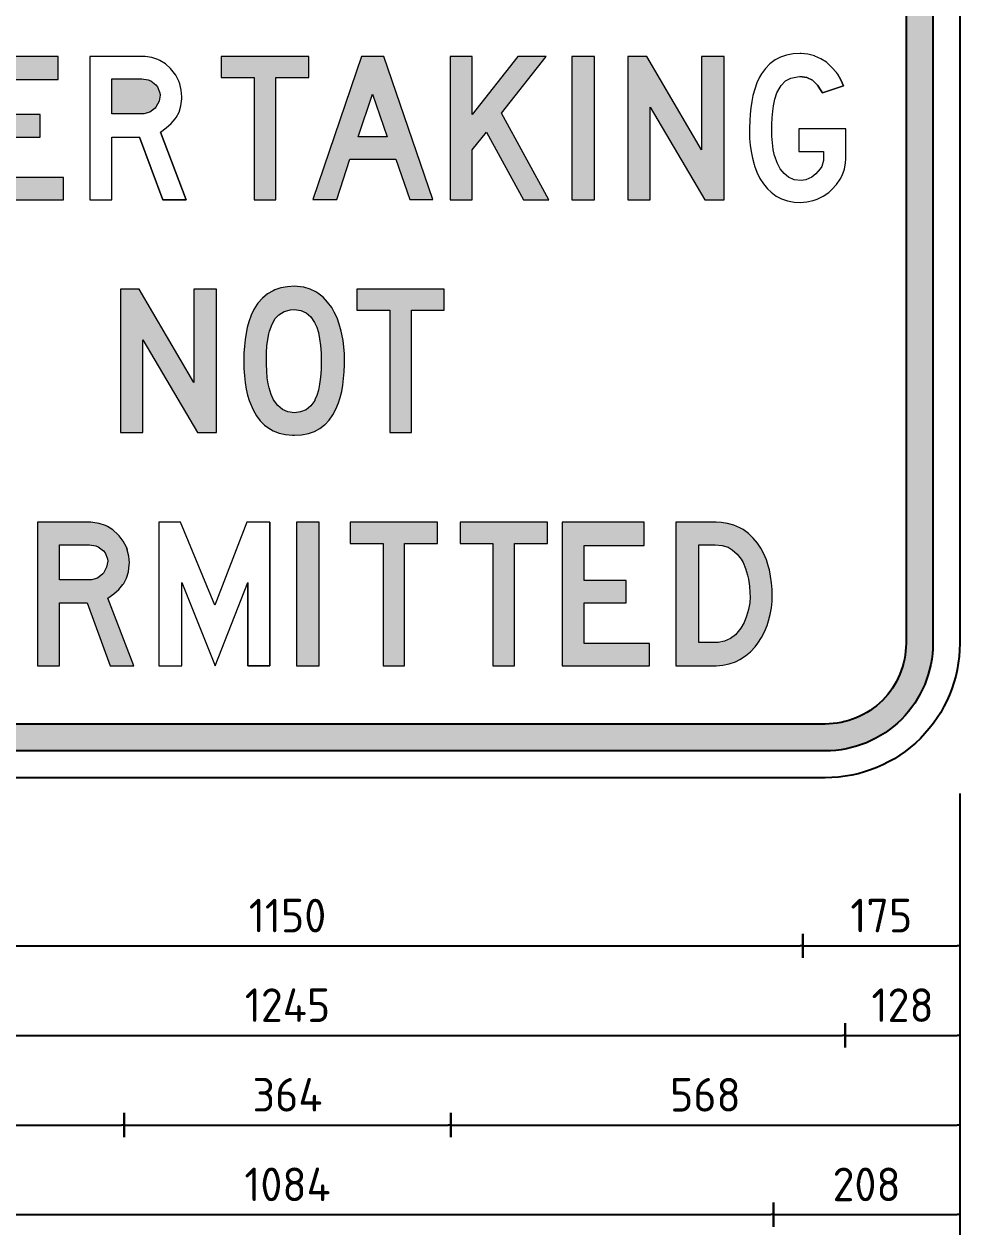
# Model space of a CAD drawing. Header units: millimetres. Extents: x 0 to 420, y 0 to 297.
# Drawn here: x 142.8 to 212.4, y 112.4 to 202.4 of the extents above; entities that cross this region are included whole.
import ezdxf

# ---------------------------------------------------------------- set-up
doc = ezdxf.new("R2010")
doc.units = ezdxf.units.MM
doc.header["$MEASUREMENT"] = 0
for name, color, linetype in [('L25', 1, 'Continuous'), ('L35', 3, 'Continuous'), ('T25', 1, 'Continuous')]:
    doc.layers.add(name, color=color, linetype=linetype)
doc.styles.add('ISO', font='iso3098b.shx')
doc.dimstyles.new('SIGNSDIM', dxfattribs={"dimtxt": 2.5, "dimasz": 0.2, "dimexe": 1.5, "dimexo": 2, "dimgap": 1, "dimtad": 1, "dimdec": 4, "dimlfac": 15, "dimrnd": 1, "dimdsep": 46, "dimtxsty": 'ISO', "dimblk": 'SGNDIM', "dimcen": 2.5, "dimse2": 1, "dimadec": 0, "dimazin": 0, "dimtfac": 1, "dimtdec": 4, "dimtix": 1, "dimtmove": 0, "dimatfit": 3, "dimldrblk": 'SGNDIM', "dimfxl": 1, "dimtolj": 1, "dimtzin": 0, "dimarcsym": 0})

# ---------------------------------------------------------------- blocks, each defined once
blk = doc.blocks.new('SGNDIM')
for p, q in [((0, 0), (-1, 0)), ((0, 4.5), (0, -4.5))]:
    blk.add_line(p, q)
blk = doc.blocks.new('*D10')
at = {"layer": 'DEFPOINTS', "color": 0, "transparency": 16777216}
for p in [(198.53, 136.014), (212.393, 136.014), (212.393, 113.876)]:
    blk.add_point(p, dxfattribs=at)
at = {"layer": 'T25', "color": 0, "lineweight": -2, "transparency": 16777216}
for p, q in [((212.393, 134.014), (212.393, 112.376)), ((198.73, 113.876), (212.193, 113.876))]:
    blk.add_line(p, q, dxfattribs=at)
at = {"layer": 'T25', "color": 0, "lineweight": -2, "transparency": 16777216, "xscale": 0.2, "yscale": 0.2, "zscale": 0.2, "rotation": 180}
blk.add_blockref('SGNDIM', (198.53, 113.876), dxfattribs=at)
at = {"layer": 'T25', "color": 0, "lineweight": -2, "transparency": 16777216, "xscale": 0.2, "yscale": 0.2, "zscale": 0.2}
blk.add_blockref('SGNDIM', (212.393, 113.876), dxfattribs=at)
at = {"layer": 'T25', "color": 0, "transparency": 16777216, "insert": (205.461, 116.126), "char_height": 2.5, "attachment_point": 5, "style": 'ISO'}
blk.add_mtext('\\A1;208', dxfattribs=at)
blk = doc.blocks.new('*D11')
at = {"layer": 'DEFPOINTS', "color": 0, "transparency": 16777216}
for p in [(126.257, 141.477), (198.53, 141.477), (198.53, 113.876)]:
    blk.add_point(p, dxfattribs=at)
at = {"layer": 'T25', "color": 0, "lineweight": -2, "transparency": 16777216}
blk.add_line((126.457, 113.876), (198.33, 113.876), dxfattribs=at)
at = {"layer": 'T25', "color": 0, "lineweight": -2, "transparency": 16777216, "xscale": 0.2, "yscale": 0.2, "zscale": 0.2, "rotation": 180}
blk.add_blockref('SGNDIM', (126.257, 113.876), dxfattribs=at)
at = {"layer": 'T25', "color": 0, "lineweight": -2, "transparency": 16777216, "xscale": 0.2, "yscale": 0.2, "zscale": 0.2}
blk.add_blockref('SGNDIM', (198.53, 113.876), dxfattribs=at)
at = {"layer": 'T25', "color": 0, "transparency": 16777216, "insert": (162.393, 116.126), "char_height": 2.5, "attachment_point": 5, "style": 'ISO'}
blk.add_mtext('\\A1;1084', dxfattribs=at)
blk = doc.blocks.new('*D13')
at = {"layer": 'DEFPOINTS', "color": 0, "transparency": 16777216}
for p in [(174.542, 139.306), (212.393, 139.306), (212.393, 120.543)]:
    blk.add_point(p, dxfattribs=at)
at = {"layer": 'T25', "color": 0, "lineweight": -2, "transparency": 16777216}
for p, q in [((212.393, 137.306), (212.393, 119.043)), ((174.742, 120.543), (212.193, 120.543))]:
    blk.add_line(p, q, dxfattribs=at)
at = {"layer": 'T25', "color": 0, "lineweight": -2, "transparency": 16777216, "xscale": 0.2, "yscale": 0.2, "zscale": 0.2, "rotation": 180}
blk.add_blockref('SGNDIM', (174.542, 120.543), dxfattribs=at)
at = {"layer": 'T25', "color": 0, "lineweight": -2, "transparency": 16777216, "xscale": 0.2, "yscale": 0.2, "zscale": 0.2}
blk.add_blockref('SGNDIM', (212.393, 120.543), dxfattribs=at)
at = {"layer": 'T25', "color": 0, "transparency": 16777216, "insert": (193.467, 122.793), "char_height": 2.5, "attachment_point": 5, "style": 'ISO'}
blk.add_mtext('\\A1;568', dxfattribs=at)
blk = doc.blocks.new('*D14')
at = {"layer": 'DEFPOINTS', "color": 0, "transparency": 16777216}
for p in [(150.245, 141.088), (174.542, 141.088), (174.542, 120.543)]:
    blk.add_point(p, dxfattribs=at)
at = {"layer": 'T25', "color": 0, "lineweight": -2, "transparency": 16777216}
blk.add_line((150.445, 120.543), (174.342, 120.543), dxfattribs=at)
at = {"layer": 'T25', "color": 0, "lineweight": -2, "transparency": 16777216, "xscale": 0.2, "yscale": 0.2, "zscale": 0.2, "rotation": 180}
blk.add_blockref('SGNDIM', (150.245, 120.543), dxfattribs=at)
at = {"layer": 'T25', "color": 0, "lineweight": -2, "transparency": 16777216, "xscale": 0.2, "yscale": 0.2, "zscale": 0.2}
blk.add_blockref('SGNDIM', (174.542, 120.543), dxfattribs=at)
at = {"layer": 'T25', "color": 0, "transparency": 16777216, "insert": (162.393, 122.793), "char_height": 2.5, "attachment_point": 5, "style": 'ISO'}
blk.add_mtext('\\A1;364', dxfattribs=at)
blk = doc.blocks.new('*D15')
at = {"layer": 'DEFPOINTS', "color": 0, "transparency": 16777216}
for p in [(112.393, 139.306), (150.245, 139.306), (150.245, 120.543)]:
    blk.add_point(p, dxfattribs=at)
at = {"layer": 'T25', "color": 0, "lineweight": -2, "transparency": 16777216}
for p, q in [((112.393, 137.306), (112.393, 119.043)), ((112.593, 120.543), (150.045, 120.543))]:
    blk.add_line(p, q, dxfattribs=at)
at = {"layer": 'T25', "color": 0, "lineweight": -2, "transparency": 16777216, "xscale": 0.2, "yscale": 0.2, "zscale": 0.2, "rotation": 180}
blk.add_blockref('SGNDIM', (112.393, 120.543), dxfattribs=at)
at = {"layer": 'T25', "color": 0, "lineweight": -2, "transparency": 16777216, "xscale": 0.2, "yscale": 0.2, "zscale": 0.2}
blk.add_blockref('SGNDIM', (150.245, 120.543), dxfattribs=at)
at = {"layer": 'T25', "color": 0, "transparency": 16777216, "insert": (131.319, 122.793), "char_height": 2.5, "attachment_point": 5, "style": 'ISO'}
blk.add_mtext('\\A1;568', dxfattribs=at)
blk = doc.blocks.new('*D16')
at = {"layer": 'DEFPOINTS', "color": 0, "transparency": 16777216}
for p in [(203.879, 136.938), (212.393, 136.938), (212.393, 127.21)]:
    blk.add_point(p, dxfattribs=at)
at = {"layer": 'T25', "color": 0, "lineweight": -2, "transparency": 16777216}
for p, q in [((212.393, 134.938), (212.393, 125.71)), ((204.079, 127.21), (212.193, 127.21))]:
    blk.add_line(p, q, dxfattribs=at)
at = {"layer": 'T25', "color": 0, "lineweight": -2, "transparency": 16777216, "xscale": 0.2, "yscale": 0.2, "zscale": 0.2, "rotation": 180}
blk.add_blockref('SGNDIM', (203.879, 127.21), dxfattribs=at)
at = {"layer": 'T25', "color": 0, "lineweight": -2, "transparency": 16777216, "xscale": 0.2, "yscale": 0.2, "zscale": 0.2}
blk.add_blockref('SGNDIM', (212.393, 127.21), dxfattribs=at)
at = {"layer": 'T25', "color": 0, "transparency": 16777216, "insert": (208.136, 129.46), "char_height": 2.5, "attachment_point": 5, "style": 'ISO'}
blk.add_mtext('\\A1;128', dxfattribs=at)
blk = doc.blocks.new('*D17')
at = {"layer": 'DEFPOINTS', "color": 0, "transparency": 16777216}
for p in [(120.907, 140.486), (203.879, 140.486), (203.879, 127.21)]:
    blk.add_point(p, dxfattribs=at)
at = {"layer": 'T25', "color": 0, "lineweight": -2, "transparency": 16777216}
blk.add_line((121.107, 127.21), (203.679, 127.21), dxfattribs=at)
at = {"layer": 'T25', "color": 0, "lineweight": -2, "transparency": 16777216, "xscale": 0.2, "yscale": 0.2, "zscale": 0.2, "rotation": 180}
blk.add_blockref('SGNDIM', (120.907, 127.21), dxfattribs=at)
at = {"layer": 'T25', "color": 0, "lineweight": -2, "transparency": 16777216, "xscale": 0.2, "yscale": 0.2, "zscale": 0.2}
blk.add_blockref('SGNDIM', (203.879, 127.21), dxfattribs=at)
at = {"layer": 'T25', "color": 0, "transparency": 16777216, "insert": (162.393, 129.46), "char_height": 2.5, "attachment_point": 5, "style": 'ISO'}
blk.add_mtext('\\A1;1245', dxfattribs=at)
blk = doc.blocks.new('*D23')
at = {"layer": 'DEFPOINTS', "color": 0, "transparency": 16777216}
for p in [(200.72, 147.214), (212.393, 147.214), (212.393, 133.876)]:
    blk.add_point(p, dxfattribs=at)
at = {"layer": 'T25', "color": 0, "lineweight": -2, "transparency": 16777216}
for p, q in [((212.393, 145.214), (212.393, 132.376)), ((200.92, 133.876), (212.193, 133.876))]:
    blk.add_line(p, q, dxfattribs=at)
at = {"layer": 'T25', "color": 0, "lineweight": -2, "transparency": 16777216, "xscale": 0.2, "yscale": 0.2, "zscale": 0.2, "rotation": 180}
blk.add_blockref('SGNDIM', (200.72, 133.876), dxfattribs=at)
at = {"layer": 'T25', "color": 0, "lineweight": -2, "transparency": 16777216, "xscale": 0.2, "yscale": 0.2, "zscale": 0.2}
blk.add_blockref('SGNDIM', (212.393, 133.876), dxfattribs=at)
at = {"layer": 'T25', "color": 0, "transparency": 16777216, "insert": (206.556, 136.126), "char_height": 2.5, "attachment_point": 5, "style": 'ISO'}
blk.add_mtext('\\A1;175', dxfattribs=at)
blk = doc.blocks.new('*D24')
at = {"layer": 'DEFPOINTS', "color": 0, "transparency": 16777216}
for p in [(124.066, 146.142), (200.72, 146.142), (200.72, 133.876)]:
    blk.add_point(p, dxfattribs=at)
at = {"layer": 'T25', "color": 0, "lineweight": -2, "transparency": 16777216}
blk.add_line((124.266, 133.876), (200.52, 133.876), dxfattribs=at)
at = {"layer": 'T25', "color": 0, "lineweight": -2, "transparency": 16777216, "xscale": 0.2, "yscale": 0.2, "zscale": 0.2, "rotation": 180}
blk.add_blockref('SGNDIM', (124.066, 133.876), dxfattribs=at)
at = {"layer": 'T25', "color": 0, "lineweight": -2, "transparency": 16777216, "xscale": 0.2, "yscale": 0.2, "zscale": 0.2}
blk.add_blockref('SGNDIM', (200.72, 133.876), dxfattribs=at)
at = {"layer": 'T25', "color": 0, "transparency": 16777216, "insert": (162.393, 136.126), "char_height": 2.5, "attachment_point": 5, "style": 'ISO'}
blk.add_mtext('\\A1;1150', dxfattribs=at)

msp = doc.modelspace()

# ---------------------------------------------------------------- hatches: boundary and pattern name
at = {"layer": 'L25'}
h = msp.add_hatch(color=256, dxfattribs=at)
edge = h.paths.add_edge_path()
edge.add_line((114.3931293, 156.3763522), (114.3931293, 255.2652411))
edge.add_arc((123.5042404, 255.2652411), 9.1111111, 90, 180, ccw=False)
edge.add_line((123.5042404, 264.3763522), (202.3931293, 264.3763522))
edge.add_arc((202.3931293, 256.3763522), 8, 0, 90, ccw=False)
edge.add_line((210.3931293, 256.3763522), (210.3931293, 156.3763522))
edge.add_arc((202.3931293, 156.3763522), 8, -90, 0, ccw=False)
edge.add_line((202.3931293, 148.3763522), (122.3931293, 148.3763522))
edge.add_arc((122.3931293, 156.3763522), 8, 180, 270, ccw=False)
edge = h.paths.add_edge_path(flags=16)
edge.add_line((116.3931293, 156.3763522), (116.3931293, 255.2652411))
edge.add_arc((123.5042404, 255.2652411), 7.1111111, 90, 180, ccw=False)
edge.add_line((123.5042404, 262.3763522), (202.3931293, 262.3763522))
edge.add_arc((202.3931293, 256.3763522), 6, 0, 90, ccw=False)
edge.add_line((208.3931293, 256.3763522), (208.3931293, 156.3763522))
edge.add_arc((202.3931293, 156.3763522), 6, -90, 0, ccw=False)
edge.add_line((202.3931293, 150.3763522), (122.3931293, 150.3763522))
edge.add_arc((122.3931293, 156.3763522), 6, 180, 270, ccw=False)
for points in [[(145.3364636, 200.0424511), (139.2237231, 200.0424511), (139.2237231, 189.3759241), (145.7232717, 189.3759241), (145.7232717, 191.0403712), (140.8764488, 191.0403712), (140.8764488, 194.0469252), (143.9884959, 194.0469252), (143.9884959, 195.7113723), (140.8764488, 195.7113723), (140.8764488, 198.3369789), (145.3364636, 198.3369789)], [(163.9677214, 200.0424511), (157.4681728, 200.0424511), (157.4681728, 198.4776364), (159.9179576, 198.4776364), (159.9179576, 189.3759241), (161.5296581, 189.3759241), (161.5296581, 198.4776364), (163.9677214, 198.4776364)], [(177.1953869, 194.4161511), (179.9499296, 189.3759241), (181.8253629, 189.3759241), (178.3147862, 195.8227261), (181.6319589, 200.0424511), (179.5220964, 200.0424511), (176.1228735, 195.717233), (176.1228735, 200.0424511), (174.4935908, 200.0424511), (174.4935908, 189.3759241), (176.1228735, 189.3759241), (176.1228735, 193.1033478)], [(183.5484173, 189.3759241), (185.2245858, 189.3759241), (185.2245858, 200.0424511), (183.5484173, 200.0424511)], [(189.373982, 196.2681415), (193.441328, 189.3759241), (194.8772066, 189.3759241), (194.8772066, 200.0424511), (193.1834559, 200.0424511), (193.1834559, 193.1033478), (189.1219706, 200.0424511), (187.7153957, 200.0424511), (187.7153957, 189.3759241), (189.373982, 189.3759241)], [(151.6263327, 178.9470083), (155.6878179, 172.0547909), (157.1236966, 172.0547909), (157.1236966, 182.7213178), (155.4358066, 182.7213178), (155.4358066, 175.7822146), (151.3684606, 182.7213178), (149.9618856, 182.7213178), (149.9618856, 172.0547909), (151.6263327, 172.0547909)], [(174.0475404, 182.7213178), (167.5479918, 182.7213178), (167.5479918, 181.1565032), (169.9977766, 181.1565032), (169.9977766, 172.0547909), (171.6036163, 172.0547909), (171.6036163, 181.1565032), (174.0475404, 181.1565032)], [(163.0710298, 154.7136303), (164.7471983, 154.7136303), (164.7471983, 165.3801573), (163.0710298, 165.3801573)], [(173.5500134, 165.3801573), (167.0504649, 165.3801573), (167.0504649, 163.8094819), (169.5002496, 163.8094819), (169.5002496, 154.7136303), (171.1060894, 154.7136303), (171.1060894, 163.8094819), (173.5500134, 163.8094819)], [(181.7257305, 165.3801573), (175.226182, 165.3801573), (175.226182, 163.8094819), (177.6759667, 163.8094819), (177.6759667, 154.7136303), (179.2818065, 154.7136303), (179.2818065, 163.8094819), (181.7257305, 163.8094819)], [(188.9227059, 165.3801573), (182.8158261, 165.3801573), (182.8158261, 154.7136303), (189.3153747, 154.7136303), (189.3153747, 156.3780774), (184.462691, 156.3780774), (184.462691, 159.3787707), (187.5747382, 159.3787707), (187.5747382, 161.0490785), (184.462691, 161.0490785), (184.462691, 163.6688244), (188.9227059, 163.6688244)]]:
    msp.add_hatch(color=256, dxfattribs=at).paths.add_polyline_path(points)
h = msp.add_hatch(color=256, dxfattribs=at)
h.paths.add_polyline_path([(149.3217594, 195.7699796), (149.3217594, 198.3838647), (151.5605579, 198.3838647), (152.0411377, 198.2959538), (152.2169595, 198.2197643), (152.6096284, 197.9208671), (152.726843, 197.7743489), (152.9085256, 197.3230728), (152.920247, 197.1648331), (152.8381968, 196.7018355), (152.5979069, 196.2681415), (152.5451604, 196.2036735), (152.164213, 195.8930549), (151.7129368, 195.7699796), (151.6308866, 195.7699796)], flags=0)
h.paths.add_polyline_path([(152.9378292, 194.4161511), (153.3715232, 194.7209091), (153.7407491, 195.0549706), (154.045507, 195.4066144), (154.109975, 195.500386), (154.326822, 195.9047763), (154.4616188, 196.3619132), (154.5260868, 196.8776574), (154.5260868, 197.0358971), (154.4909224, 197.534059), (154.3737079, 198.0087781), (154.3033791, 198.1904607), (154.0748107, 198.6358761), (153.7876349, 199.0285449), (153.6821418, 199.1457595), (153.3070552, 199.4798211), (152.8909434, 199.7376932), (152.7561466, 199.8021612), (152.293149, 199.9662616), (151.8067085, 200.0424511), (151.6601903, 200.0424511), (147.6924767, 200.0424511), (147.6924767, 189.3759241), (149.3217594, 189.3759241), (149.3217594, 194.0469252), (151.384736, 194.0469252), (153.1077904, 189.3759241), (154.8542876, 189.3759241)], flags=17)
edge = h.paths.add_edge_path(flags=17)
edge.add_line((152.9378292, 194.4161511), (153.3715232, 194.7209091))
edge.add_line((152.9378292, 194.4161511), (154.8542876, 189.3759241))
edge.add_line((154.8542876, 189.3759241), (153.1077904, 189.3759241))
edge.add_line((153.1077904, 189.3759241), (151.384736, 194.0469252))
edge.add_line((149.3217594, 194.0469252), (151.384736, 194.0469252))
edge.add_line((149.3217594, 189.3759241), (149.3217594, 194.0469252))
edge.add_line((147.6924767, 189.3759241), (149.3217594, 189.3759241))
edge.add_line((147.6924767, 200.0424511), (147.6924767, 189.3759241))
edge.add_line((151.6601903, 200.0424511), (147.6924767, 200.0424511))
edge.add_line((151.8067085, 200.0424511), (151.6601903, 200.0424511))
edge.add_line((152.293149, 199.9662616), (151.8067085, 200.0424511))
edge.add_line((152.7561466, 199.8021612), (152.293149, 199.9662616))
edge.add_line((152.8909434, 199.7376932), (152.7561466, 199.8021612))
edge.add_line((153.3070552, 199.4798211), (152.8909434, 199.7376932))
edge.add_line((153.6821418, 199.1457595), (153.3070552, 199.4798211))
edge.add_line((153.7876349, 199.0285449), (153.6821418, 199.1457595))
edge.add_line((154.0748107, 198.6358761), (153.7876349, 199.0285449))
edge.add_line((154.3033791, 198.1904607), (154.0748107, 198.6358761))
edge.add_line((154.3737079, 198.0087781), (154.3033791, 198.1904607))
edge.add_line((154.4909224, 197.534059), (154.3737079, 198.0087781))
edge.add_line((154.5260868, 197.0358971), (154.4909224, 197.534059))
edge.add_line((154.5260868, 196.8776574), (154.5260868, 197.0358971))
edge.add_line((154.4616188, 196.3619132), (154.5260868, 196.8776574))
edge.add_line((154.326822, 195.9047763), (154.4616188, 196.3619132))
edge.add_line((154.109975, 195.500386), (154.326822, 195.9047763))
edge.add_line((154.045507, 195.4066144), (154.109975, 195.500386))
edge.add_line((153.7407491, 195.0549706), (154.045507, 195.4066144))
edge.add_line((153.3715232, 194.7209091), (153.7407491, 195.0549706))
h.paths.add_polyline_path([(151.384736, 194.0469252), (153.1077904, 189.3759241)], flags=0)
h.paths.add_polyline_path([(154.8542876, 189.3759241), (152.9378292, 194.4161511)], flags=0)
h = msp.add_hatch(color=256, dxfattribs=at)
h.paths.add_polyline_path([(169.5647177, 200.0424511), (167.8885491, 200.0424511), (164.2842007, 189.3876456), (166.0658624, 189.3876456), (167.0328827, 192.4000603), (170.4496878, 192.4000603), (171.4811761, 189.3876456), (173.2042304, 189.3876456)])
h.paths.add_polyline_path([(168.7090512, 197.2351618), (169.816729, 194.0586467), (167.6423985, 194.0586467)], flags=16)
h = msp.add_hatch(color=256, dxfattribs=at)
h.paths.add_polyline_path([(203.2932136, 198.7355085), (203.2170241, 198.8410016), (202.8888233, 199.2278097), (202.5313188, 199.5560106), (202.4727115, 199.6028964), (202.0624605, 199.8666292), (201.6053236, 200.0717547), (201.57602, 200.0834762), (201.0954402, 200.2065515), (200.6031389, 200.2592981), (200.5328102, 200.2592981), (199.9936231, 200.2299944), (199.5013219, 200.1362227), (199.0559065, 199.9897045), (198.6690983, 199.7904397), (198.2764295, 199.4974033), (197.9365072, 199.1516203), (197.6493315, 198.7530907), (197.508674, 198.5069401), (197.3094092, 198.0732461), (197.139448, 197.6161092), (197.010512, 197.1296687), (196.9226011, 196.6842533), (196.8522723, 196.2271164), (196.7995258, 195.7465367), (196.7702221, 195.2425139), (196.7526399, 194.7267698), (196.7467792, 194.4571763), (196.7643614, 193.9472928), (196.8053865, 193.4432701), (196.8757152, 192.9568296), (196.9694869, 192.4762498), (197.0984229, 192.0073915), (197.1277266, 191.9018984), (197.3094092, 191.4213186), (197.5262562, 190.9700424), (197.789989, 190.5656521), (198.0947469, 190.1964262), (198.3584797, 189.9385541), (198.7277056, 189.6572391), (199.1379567, 189.4403921), (199.5892328, 189.2880132), (200.081534, 189.2001023), (200.5328102, 189.1766593), (201.0251114, 189.2118237), (201.4998305, 189.3231776), (201.7928669, 189.4286707), (202.2324216, 189.6513784), (202.6426727, 189.9268327), (202.8829626, 190.1378189), (203.2228848, 190.5011841), (203.4983391, 190.9114351), (203.6389966, 191.1810287), (203.8089577, 191.6440263), (203.8968687, 192.1246061), (203.9085901, 192.429364), (203.9085901, 194.656441), (200.4273171, 194.656441), (200.4273171, 192.9744118), (202.2500038, 192.9744118), (202.2500038, 192.2887065), (202.1269285, 191.8550125), (202.0155746, 191.6674692), (201.6990953, 191.304104), (201.3884766, 191.0579534), (200.9372005, 190.8528279), (200.5855567, 190.805942), (200.0873948, 190.8645493), (199.6537008, 191.0520926), (199.3196393, 191.3275469), (199.0324635, 191.6909121), (198.8038951, 192.1187453), (198.633934, 192.6110466), (198.6222125, 192.6579324), (198.5225801, 193.1267907), (198.4522514, 193.6132313), (198.417087, 194.117254), (198.417087, 194.4220119), (198.4229477, 194.9670597), (198.4463906, 195.4769431), (198.481555, 195.9575229), (198.5284408, 196.3736347), (198.633934, 196.8717966), (198.7980344, 197.3289335), (199.0266028, 197.7567667), (199.1145137, 197.8857028), (199.4309931, 198.2139036), (199.8295227, 198.4307506), (200.3159632, 198.530383), (200.5035065, 198.5362437), (201.0192507, 198.4717757), (201.4353625, 198.2666502), (201.488109, 198.2256251), (201.8045884, 197.903285), (202.0917641, 197.4754517), (202.1738143, 197.3230728), (203.7562112, 197.8563991), (203.5510857, 198.3076753)], flags=17)
edge = h.paths.add_edge_path(flags=17)
edge.add_line((203.2932136, 198.7355085), (203.2170241, 198.8410016))
edge.add_line((203.5510857, 198.3076753), (203.2932136, 198.7355085))
edge.add_line((203.7562112, 197.8563991), (203.5510857, 198.3076753))
edge.add_line((202.1738143, 197.3230728), (203.7562112, 197.8563991))
edge.add_line((202.0917641, 197.4754517), (202.1738143, 197.3230728))
edge.add_line((202.0917641, 197.4754517), (201.8045884, 197.903285))
edge.add_line((201.488109, 198.2256251), (201.8045884, 197.903285))
edge.add_line((201.488109, 198.2256251), (201.4353625, 198.2666502))
edge.add_line((201.0192507, 198.4717757), (201.4353625, 198.2666502))
edge.add_line((201.0192507, 198.4717757), (200.5035065, 198.5362437))
edge.add_line((200.3159632, 198.530383), (200.5035065, 198.5362437))
edge.add_line((199.8295227, 198.4307506), (200.3159632, 198.530383))
edge.add_line((199.4309931, 198.2139036), (199.8295227, 198.4307506))
edge.add_line((199.1145137, 197.8857028), (199.4309931, 198.2139036))
edge.add_line((199.0266028, 197.7567667), (199.1145137, 197.8857028))
edge.add_line((198.7980344, 197.3289335), (199.0266028, 197.7567667))
edge.add_line((198.633934, 196.8717966), (198.7980344, 197.3289335))
edge.add_line((198.5284408, 196.3736347), (198.633934, 196.8717966))
edge.add_line((198.481555, 195.9575229), (198.5284408, 196.3736347))
edge.add_line((198.4463906, 195.4769431), (198.481555, 195.9575229))
edge.add_line((198.4229477, 194.9670597), (198.4463906, 195.4769431))
edge.add_line((198.417087, 194.4220119), (198.4229477, 194.9670597))
edge.add_line((198.417087, 194.117254), (198.417087, 194.4220119))
edge.add_line((198.4522514, 193.6132313), (198.417087, 194.117254))
edge.add_line((198.5225801, 193.1267907), (198.4522514, 193.6132313))
edge.add_line((198.6222125, 192.6579324), (198.5225801, 193.1267907))
edge.add_line((198.633934, 192.6110466), (198.6222125, 192.6579324))
edge.add_line((198.8038951, 192.1187453), (198.633934, 192.6110466))
edge.add_line((199.0324635, 191.6909121), (198.8038951, 192.1187453))
edge.add_line((199.3196393, 191.3275469), (199.0324635, 191.6909121))
edge.add_line((199.6537008, 191.0520926), (199.3196393, 191.3275469))
edge.add_line((200.0873948, 190.8645493), (199.6537008, 191.0520926))
edge.add_line((200.5855567, 190.805942), (200.0873948, 190.8645493))
edge.add_line((200.9372005, 190.8528279), (200.5855567, 190.805942))
edge.add_line((201.3884766, 191.0579534), (200.9372005, 190.8528279))
edge.add_line((201.6990953, 191.304104), (201.3884766, 191.0579534))
edge.add_line((202.0155746, 191.6674692), (201.6990953, 191.304104))
edge.add_line((202.1269285, 191.8550125), (202.0155746, 191.6674692))
edge.add_line((202.2500038, 192.2887065), (202.1269285, 191.8550125))
edge.add_line((202.2500038, 192.9744118), (202.2500038, 192.2887065))
edge.add_line((200.4273171, 192.9744118), (202.2500038, 192.9744118))
edge.add_line((200.4273171, 194.656441), (200.4273171, 192.9744118))
edge.add_line((203.9085901, 194.656441), (200.4273171, 194.656441))
edge.add_line((203.9085901, 192.429364), (203.9085901, 194.656441))
edge.add_line((203.8968687, 192.1246061), (203.9085901, 192.429364))
edge.add_line((203.8089577, 191.6440263), (203.8968687, 192.1246061))
edge.add_line((203.6389966, 191.1810287), (203.8089577, 191.6440263))
edge.add_line((203.4983391, 190.9114351), (203.6389966, 191.1810287))
edge.add_line((203.2228848, 190.5011841), (203.4983391, 190.9114351))
edge.add_line((202.8829626, 190.1378189), (203.2228848, 190.5011841))
edge.add_line((202.6426727, 189.9268327), (202.8829626, 190.1378189))
edge.add_line((202.2324216, 189.6513784), (202.6426727, 189.9268327))
edge.add_line((201.7928669, 189.4286707), (202.2324216, 189.6513784))
edge.add_line((201.4998305, 189.3231776), (201.7928669, 189.4286707))
edge.add_line((201.0251114, 189.2118237), (201.4998305, 189.3231776))
edge.add_line((200.5328102, 189.1766593), (201.0251114, 189.2118237))
edge.add_line((200.081534, 189.2001023), (200.5328102, 189.1766593))
edge.add_line((199.5892328, 189.2880132), (200.081534, 189.2001023))
edge.add_line((199.1379567, 189.4403921), (199.5892328, 189.2880132))
edge.add_line((198.7277056, 189.6572391), (199.1379567, 189.4403921))
edge.add_line((198.3584797, 189.9385541), (198.7277056, 189.6572391))
edge.add_line((198.0947469, 190.1964262), (198.3584797, 189.9385541))
edge.add_line((197.789989, 190.5656521), (198.0947469, 190.1964262))
edge.add_line((197.5262562, 190.9700424), (197.789989, 190.5656521))
edge.add_line((197.3094092, 191.4213186), (197.5262562, 190.9700424))
edge.add_line((197.1277266, 191.9018984), (197.3094092, 191.4213186))
edge.add_line((197.0984229, 192.0073915), (197.1277266, 191.9018984))
edge.add_line((196.9694869, 192.4762498), (197.0984229, 192.0073915))
edge.add_line((196.8757152, 192.9568296), (196.9694869, 192.4762498))
edge.add_line((196.8053865, 193.4432701), (196.8757152, 192.9568296))
edge.add_line((196.7643614, 193.9472928), (196.8053865, 193.4432701))
edge.add_line((196.7467792, 194.4571763), (196.7643614, 193.9472928))
edge.add_line((196.7526399, 194.7267698), (196.7467792, 194.4571763))
edge.add_line((196.7702221, 195.2425139), (196.7526399, 194.7267698))
edge.add_line((196.7995258, 195.7465367), (196.7702221, 195.2425139))
edge.add_line((196.8522723, 196.2271164), (196.7995258, 195.7465367))
edge.add_line((196.9226011, 196.6842533), (196.8522723, 196.2271164))
edge.add_line((197.010512, 197.1296687), (196.9226011, 196.6842533))
edge.add_line((197.139448, 197.6161092), (197.010512, 197.1296687))
edge.add_line((197.3094092, 198.0732461), (197.139448, 197.6161092))
edge.add_line((197.508674, 198.5069401), (197.3094092, 198.0732461))
edge.add_line((197.6493315, 198.7530907), (197.508674, 198.5069401))
edge.add_line((197.9365072, 199.1516203), (197.6493315, 198.7530907))
edge.add_line((198.2764295, 199.4974033), (197.9365072, 199.1516203))
edge.add_line((198.6690983, 199.7904397), (198.2764295, 199.4974033))
edge.add_line((199.0559065, 199.9897045), (198.6690983, 199.7904397))
edge.add_line((199.5013219, 200.1362227), (199.0559065, 199.9897045))
edge.add_line((199.9936231, 200.2299944), (199.5013219, 200.1362227))
edge.add_line((200.5328102, 200.2592981), (199.9936231, 200.2299944))
edge.add_line((200.6031389, 200.2592981), (200.5328102, 200.2592981))
edge.add_line((201.0954402, 200.2065515), (200.6031389, 200.2592981))
edge.add_line((201.57602, 200.0834762), (201.0954402, 200.2065515))
edge.add_line((201.6053236, 200.0717547), (201.57602, 200.0834762))
edge.add_line((202.0624605, 199.8666292), (201.6053236, 200.0717547))
edge.add_line((202.4727115, 199.6028964), (202.0624605, 199.8666292))
edge.add_line((202.5313188, 199.5560106), (202.4727115, 199.6028964))
edge.add_line((202.8888233, 199.2278097), (202.5313188, 199.5560106))
edge.add_line((203.2170241, 198.8410016), (202.8888233, 199.2278097))
h.paths.add_polyline_path([(200.5035065, 198.5362437), (201.0192507, 198.4717757)], flags=0)
h.paths.add_polyline_path([(201.4353625, 198.2666502), (201.488109, 198.2256251)], flags=0)
h.paths.add_polyline_path([(201.8045884, 197.903285), (202.0917641, 197.4754517)], flags=0)
h.paths.add_polyline_path([(203.5510857, 198.3076753), (203.2932136, 198.7355085)], flags=0)
h.paths.add_polyline_path([(202.1738143, 197.3230728), (203.7562112, 197.8563991)], flags=0)
h = msp.add_hatch(color=256, dxfattribs=at)
h.paths.add_polyline_path([(195.9426028, 180.2177279), (191.3734318, 188.0242191)], flags=0)
edge = h.paths.add_edge_path(flags=17)
edge.add_line((196.2327089, 176.0243763), (191.6569446, 183.7781209))
edge.add_line((191.6569446, 176.0243763), (191.6569446, 183.7781209))
edge.add_line((189.791035, 176.0243763), (191.6569446, 176.0243763))
edge.add_line((189.791035, 188.0242191), (189.791035, 176.0243763))
edge.add_line((191.3734318, 188.0242191), (189.791035, 188.0242191))
edge.add_line((191.3734318, 188.0242191), (195.9426028, 180.2177279))
edge.add_line((195.9426028, 188.0242191), (195.9426028, 180.2177279))
edge.add_line((195.9426028, 188.0242191), (197.8480723, 188.0242191))
edge.add_line((197.8480723, 188.0242191), (197.8480723, 176.0243763))
edge.add_line((197.8480723, 176.0243763), (196.2327089, 176.0243763))
edge = h.paths.add_edge_path(flags=17)
edge.add_line((196.2327089, 176.0243763), (191.6569446, 183.7781209))
edge.add_line((196.2327089, 176.0243763), (197.8480723, 176.0243763))
edge.add_line((197.8480723, 176.0243763), (197.8480723, 188.0242191))
edge.add_line((197.8480723, 188.0242191), (195.9426028, 188.0242191))
edge.add_line((195.9426028, 188.0242191), (195.9426028, 180.2177279))
edge.add_line((195.9426028, 180.2177279), (191.3734318, 188.0242191))
edge.add_line((191.3734318, 188.0242191), (189.791035, 188.0242191))
edge.add_line((189.791035, 188.0242191), (189.791035, 176.0243763))
edge.add_line((189.791035, 176.0243763), (191.6569446, 176.0243763))
edge.add_line((191.6569446, 176.0243763), (191.6569446, 183.7781209))
h = msp.add_hatch(color=256, dxfattribs=at)
h.paths.add_polyline_path([(165.7601343, 173.3734549), (165.9945634, 173.7954274), (166.1879675, 174.258425), (166.3169035, 174.6628153), (166.4223967, 175.1199522), (166.5044469, 175.5888105), (166.5689149, 176.075251), (166.6158007, 176.5792737), (166.6333829, 177.1008786), (166.6392436, 177.3997758), (166.6275222, 177.9213807), (166.5864971, 178.4254034), (166.5278898, 178.9177047), (166.4399788, 179.386563), (166.393093, 179.60341), (166.2465748, 180.1132934), (166.0766136, 180.5821517), (165.8714881, 181.0158457), (165.6780841, 181.355768), (165.3791869, 181.7718797), (165.0392646, 182.1235235), (164.6583172, 182.4224206), (164.5059382, 182.5161923), (164.0722443, 182.7271786), (163.6092467, 182.8678361), (163.1110847, 182.9323041), (162.9059592, 182.9381648), (162.3843543, 182.9030004), (161.8979138, 182.8150895), (161.4524984, 182.6685713), (161.3177016, 182.609964), (160.9074506, 182.3696741), (160.5323639, 182.0590554), (160.1924416, 181.6781081), (160.1396951, 181.6019186), (159.8994052, 181.2209712), (159.6884189, 180.7872772), (159.5184578, 180.3066974), (159.4012432, 179.8788642), (159.3074715, 179.4451703), (159.2371428, 178.9821727), (159.1843962, 178.4898714), (159.1550926, 177.9682665), (159.1433711, 177.417358), (159.1433711, 177.3997758), (159.1550926, 176.8254244), (159.190257, 176.2862373), (159.2430035, 175.7763539), (159.3250537, 175.2957741), (159.4246861, 174.8503587), (159.5477614, 174.4342469), (159.6122294, 174.258425), (159.8290764, 173.7544023), (160.0810878, 173.3089869), (160.3682635, 172.9280395), (160.6906036, 172.6115601), (160.919172, 172.4357383), (161.3294231, 172.1954484), (161.7689778, 172.0196265), (162.2436968, 171.9082727), (162.7535802, 171.8555261), (162.9059592, 171.8555261), (163.4451463, 171.8848297), (163.9433082, 171.9786014), (164.3887237, 172.1309804), (164.793114, 172.3536881), (165.1447577, 172.6291423), (165.1564792, 172.6408638), (165.4788193, 172.9866468)])
h.paths.add_polyline_path([(162.9059592, 181.2092497), (163.3806783, 181.1447817), (163.7909293, 180.9630991), (164.1308516, 180.6642019), (164.4121666, 180.2480902), (164.5645455, 179.8964464), (164.6876208, 179.4920561), (164.7813925, 179.0349192), (164.8517213, 178.5250358), (164.8868856, 177.9565451), (164.8986071, 177.3997758), (164.8868856, 176.7609563), (164.8458605, 176.1866049), (164.7813925, 175.6708607), (164.6934816, 175.2137239), (164.576267, 174.821055), (164.4356095, 174.4869935), (164.4180273, 174.4518291), (164.1367123, 174.0474388), (163.7850686, 173.760263), (163.3630961, 173.5903019), (162.9059592, 173.5375553), (162.4077972, 173.6078841), (162.0209891, 173.7719845), (161.6634846, 174.0708817), (161.3587267, 174.4869935), (161.1711834, 174.8972445), (161.0246652, 175.383685), (160.9543364, 175.6884429), (160.8898684, 176.1279976), (160.8429826, 176.6144381), (160.8195396, 177.1477645), (160.8195396, 177.3997758), (160.8312611, 177.979988), (160.8664255, 178.5133143), (160.9250328, 178.9880334), (161.007083, 179.4158666), (161.0539688, 179.60341), (161.2415121, 180.1250148), (161.481802, 180.5411266), (161.7455348, 180.8283023), (162.1440644, 181.0627315), (162.6129227, 181.1858068)], flags=16)
h = msp.add_hatch(color=256, dxfattribs=at)
h.paths.add_polyline_path([(154.0947993, 156.026836), (149.5256284, 163.7805806)])
h.paths.add_polyline_path([(149.2355223, 168.0266788), (153.8112865, 160.2201877)])
h = msp.add_hatch(color=256, dxfattribs=at)
h.paths.add_polyline_path([(147.663173, 163.7157102), (148.1378921, 163.63366), (148.3195747, 163.5574705), (148.7063828, 163.2585734), (148.8294581, 163.1120551), (149.0111407, 162.6549183), (149.0170015, 162.5025393), (148.940812, 162.033681), (148.7005221, 161.6058478), (148.6477755, 161.5413797), (148.2609674, 161.2307611), (147.815552, 161.1076858), (147.7276411, 161.1018251), (145.4243745, 161.1018251), (145.4243745, 163.7157102)], flags=16)
h.paths.add_polyline_path([(149.4682776, 160.0586153), (149.8375035, 160.3868161), (150.1422614, 160.7443206), (150.2125902, 160.8380922), (150.4294372, 161.2366218), (150.5642339, 161.6937587), (150.6228412, 162.2153636), (150.628702, 162.3677425), (150.5876769, 162.8659045), (150.4704623, 163.3464843), (150.4059943, 163.5281669), (150.1774258, 163.9677216), (149.8843894, 164.3662512), (149.7788962, 164.4834657), (149.4096703, 164.8116666), (148.9935585, 165.0753994), (148.8587618, 165.1398674), (148.3957642, 165.3039678), (147.9093237, 165.3742966), (147.7628054, 165.3801573), (143.7950918, 165.3801573), (143.7950918, 154.7136303), (145.4243745, 154.7136303), (145.4243745, 159.3846314), (147.4873512, 159.3846314), (149.2045448, 154.7136303), (150.9569028, 154.7136303), (149.0404444, 159.7479966)])
h = msp.add_hatch(color=256, dxfattribs=at)
h.paths.add_polyline_path([(161.0901034, 165.3801573), (161.0901034, 154.7136303), (159.4373778, 154.7136303), (159.4373778, 160.9025603), (157.0168967, 154.7136303), (154.5378083, 160.9025603), (154.5378083, 154.7136303), (152.8264754, 154.7136303), (152.8264754, 165.3801573), (154.4381759, 165.3801573), (156.9993145, 159.2146703), (159.3729098, 165.3801573)], flags=17)
edge = h.paths.add_edge_path(flags=17)
edge.add_line((161.0901034, 165.3801573), (161.0901034, 154.7136303))
edge.add_line((161.0901034, 165.3801573), (159.3729098, 165.3801573))
edge.add_line((159.3729098, 165.3801573), (156.9993145, 159.2146703))
edge.add_line((156.9993145, 159.2146703), (154.4381759, 165.3801573))
edge.add_line((154.4381759, 165.3801573), (152.8264754, 165.3801573))
edge.add_line((152.8264754, 165.3801573), (152.8264754, 154.7136303))
edge.add_line((152.8264754, 154.7136303), (154.5378083, 154.7136303))
edge.add_line((154.5378083, 154.7136303), (154.5378083, 160.9025603))
edge.add_line((154.5378083, 160.9025603), (157.0168967, 154.7136303))
edge.add_line((157.0168967, 154.7136303), (159.4373778, 160.9025603))
edge.add_line((159.4373778, 160.9025603), (159.4373778, 154.7136303))
edge.add_line((161.0901034, 154.7136303), (159.4373778, 154.7136303))
h.paths.add_polyline_path([(159.4373778, 154.7136303), (159.4373778, 160.9025603)], flags=0)
h = msp.add_hatch(color=256, dxfattribs=at)
h.paths.add_polyline_path([(197.3504343, 163.8270641), (197.0280942, 164.2138722), (196.6705897, 164.5537945), (196.2720601, 164.8351095), (196.0317702, 164.975767), (195.5980763, 165.1633103), (195.129218, 165.2922464), (194.6369167, 165.3625751), (194.2676908, 165.3801573), (191.2845797, 165.3801573), (191.2845797, 154.7136303), (194.2676908, 154.7136303), (194.7717135, 154.7487947), (195.2522933, 154.8425664), (195.7094301, 155.0066668), (196.0434917, 155.1707672), (196.4537427, 155.4403607), (196.8288294, 155.7568401), (197.162891, 156.1202053), (197.3680165, 156.3839381), (197.63761, 156.8000499), (197.8661784, 157.2396046), (198.0595825, 157.6967414), (198.1767971, 158.0425245), (198.2998724, 158.528965), (198.3877833, 159.0212662), (198.4346692, 159.5077067), (198.4463906, 159.8417683), (198.4346692, 160.3750946), (198.3936441, 160.8791173), (198.3233153, 161.3655579), (198.2295437, 161.8344162), (198.1650756, 162.0805668), (198.0068359, 162.5787288), (197.8134319, 163.0417264), (197.5848635, 163.4695596)])
h.paths.add_polyline_path([(192.9841911, 156.4425454), (192.9841911, 163.7157102), (194.2032228, 163.7157102), (194.7189669, 163.6688244), (195.1761038, 163.5223062), (195.4632795, 163.3464843), (195.8266447, 163.0241442), (196.1255419, 162.6373361), (196.2720601, 162.3853247), (196.4654642, 161.9340486), (196.6119824, 161.4593295), (196.6823112, 161.1428502), (196.7526399, 160.6388275), (196.7878043, 160.1465262), (196.793665, 159.8417683), (196.7702221, 159.3846314), (196.6823112, 158.8981909), (196.5416537, 158.3941682), (196.3541103, 157.9311706), (196.1138204, 157.5091981), (195.8032018, 157.1282507), (195.7035694, 157.0227576), (195.3343435, 156.7297211), (194.9006495, 156.5421778), (194.414209, 156.4484062), (194.2032228, 156.4425454)], flags=16)

# ---------------------------------------------------------------- linework, layer by layer
at = {"layer": 'L25', "color": 1, "lineweight": 0}
msp.add_line((150.4059943, 163.5281669), (150.4704623, 163.3464843), dxfattribs=at)
at = {"layer": 'L25'}
for points in [[(114.3931293, 156.3763522), (114.3931293, 255.2652411, -0.4142135624), (123.5042404, 264.3763522), (202.3931293, 264.3763522, -0.4142135624), (210.3931293, 256.3763522), (210.3931293, 156.3763522, -0.4142135624), (202.3931293, 148.3763522), (122.3931293, 148.3763522, -0.4142135624)], [(116.3931293, 156.3763522), (116.3931293, 255.2652411, -0.4142135624), (123.5042404, 262.3763522), (202.3931293, 262.3763522, -0.4142135624), (208.3931293, 256.3763522), (208.3931293, 156.3763522, -0.4142135624), (202.3931293, 150.3763522), (122.3931293, 150.3763522, -0.4142135624)]]:
    msp.add_lwpolyline(points, format="xyb", close=True, dxfattribs=at)
at = {"layer": 'L25', "color": 1, "lineweight": 0}
for points in [[(145.3364636, 200.0424511), (139.2237231, 200.0424511), (139.2237231, 189.3759241), (145.7232717, 189.3759241), (145.7232717, 191.0403712), (140.8764488, 191.0403712), (140.8764488, 194.0469252), (143.9884959, 194.0469252), (143.9884959, 195.7113723), (140.8764488, 195.7113723), (140.8764488, 198.3369789), (145.3364636, 198.3369789)], [(163.9677214, 200.0424511), (157.4681728, 200.0424511), (157.4681728, 198.4776364), (159.9179576, 198.4776364), (159.9179576, 189.3759241), (161.5296581, 189.3759241), (161.5296581, 198.4776364), (163.9677214, 198.4776364)], [(169.5647177, 200.0424511), (167.8885491, 200.0424511), (164.2842007, 189.3876456), (166.0658624, 189.3876456), (167.0328827, 192.4000603), (170.4496878, 192.4000603), (171.4811761, 189.3876456), (173.2042304, 189.3876456)], [(183.5484173, 189.3759241), (185.2245858, 189.3759241), (185.2245858, 200.0424511), (183.5484173, 200.0424511), (183.5484173, 189.3759241)], [(189.373982, 196.2681415), (189.373982, 196.2681415), (193.441328, 189.3759241), (194.8772066, 189.3759241), (194.8772066, 200.0424511), (193.1834559, 200.0424511), (193.1834559, 193.1033478), (189.1219706, 200.0424511), (187.7153957, 200.0424511), (187.7153957, 189.3759241), (189.373982, 189.3759241)], [(149.3217594, 195.7699796), (149.3217594, 198.3838647), (151.5605579, 198.3838647), (152.0411377, 198.2959538), (152.2169595, 198.2197643), (152.6096284, 197.9208671), (152.726843, 197.7743489), (152.9085256, 197.3230728), (152.920247, 197.1648331), (152.8381968, 196.7018355), (152.5979069, 196.2681415), (152.5451604, 196.2036735), (152.164213, 195.8930549), (151.7129368, 195.7699796), (151.6308866, 195.7699796)], [(168.7090512, 197.2351618), (169.816729, 194.0586467), (167.6423985, 194.0586467)], [(165.7601343, 173.3734549), (165.9945634, 173.7954274), (166.1879675, 174.258425), (166.3169035, 174.6628153), (166.4223967, 175.1199522), (166.5044469, 175.5888105), (166.5689149, 176.075251), (166.6158007, 176.5792737), (166.6333829, 177.1008786), (166.6392436, 177.3997758), (166.6275222, 177.9213807), (166.5864971, 178.4254034), (166.5278898, 178.9177047), (166.4399788, 179.386563), (166.393093, 179.60341), (166.2465748, 180.1132934), (166.0766136, 180.5821517), (165.8714881, 181.0158457), (165.6780841, 181.355768), (165.3791869, 181.7718797), (165.0392646, 182.1235235), (164.6583172, 182.4224206), (164.5059382, 182.5161923), (164.0722443, 182.7271786), (163.6092467, 182.8678361), (163.1110847, 182.9323041), (162.9059592, 182.9381648), (162.3843543, 182.9030004), (161.8979138, 182.8150895), (161.4524984, 182.6685713), (161.3177016, 182.609964), (160.9074506, 182.3696741), (160.5323639, 182.0590554), (160.1924416, 181.6781081), (160.1396951, 181.6019186), (159.8994052, 181.2209712), (159.6884189, 180.7872772), (159.5184578, 180.3066974), (159.4012432, 179.8788642), (159.3074715, 179.4451703), (159.2371428, 178.9821727), (159.1843962, 178.4898714), (159.1550926, 177.9682665), (159.1433711, 177.417358), (159.1433711, 177.3997758), (159.1550926, 176.8254244), (159.190257, 176.2862373), (159.2430035, 175.7763539), (159.3250537, 175.2957741), (159.4246861, 174.8503587), (159.5477614, 174.4342469), (159.6122294, 174.258425), (159.8290764, 173.7544023), (160.0810878, 173.3089869), (160.3682635, 172.9280395), (160.6906036, 172.6115601), (160.919172, 172.4357383), (161.3294231, 172.1954484), (161.7689778, 172.0196265), (162.2436968, 171.9082727), (162.7535802, 171.8555261), (162.9059592, 171.8555261), (163.4451463, 171.8848297), (163.9433082, 171.9786014), (164.3887237, 172.1309804), (164.793114, 172.3536881), (165.1447577, 172.6291423), (165.1564792, 172.6408638), (165.4788193, 172.9866468)], [(151.6263327, 178.9470083), (151.6263327, 178.9470083), (155.6878179, 172.0547909), (157.1236966, 172.0547909), (157.1236966, 182.7213178), (155.4358066, 182.7213178), (155.4358066, 175.7822146), (151.3684606, 182.7213178), (149.9618856, 182.7213178), (149.9618856, 172.0547909), (151.6263327, 172.0547909)], [(174.0475404, 182.7213178), (167.5479918, 182.7213178), (167.5479918, 181.1565032), (169.9977766, 181.1565032), (169.9977766, 172.0547909), (171.6036163, 172.0547909), (171.6036163, 181.1565032), (174.0475404, 181.1565032)], [(162.9059592, 181.2092497), (163.3806783, 181.1447817), (163.7909293, 180.9630991), (164.1308516, 180.6642019), (164.4121666, 180.2480902), (164.5645455, 179.8964464), (164.6876208, 179.4920561), (164.7813925, 179.0349192), (164.8517213, 178.5250358), (164.8868856, 177.9565451), (164.8986071, 177.3997758), (164.8868856, 176.7609563), (164.8458605, 176.1866049), (164.7813925, 175.6708607), (164.6934816, 175.2137239), (164.576267, 174.821055), (164.4356095, 174.4869935), (164.4180273, 174.4518291), (164.1367123, 174.0474388), (163.7850686, 173.760263), (163.3630961, 173.5903019), (162.9059592, 173.5375553), (162.4077972, 173.6078841), (162.0209891, 173.7719845), (161.6634846, 174.0708817), (161.3587267, 174.4869935), (161.1711834, 174.8972445), (161.0246652, 175.383685), (160.9543364, 175.6884429), (160.8898684, 176.1279976), (160.8429826, 176.6144381), (160.8195396, 177.1477645), (160.8195396, 177.3997758), (160.8312611, 177.979988), (160.8664255, 178.5133143), (160.9250328, 178.9880334), (161.007083, 179.4158666), (161.0539688, 179.60341), (161.2415121, 180.1250148), (161.481802, 180.5411266), (161.7455348, 180.8283023), (162.1440644, 181.0627315), (162.6129227, 181.1858068)], [(149.4682776, 160.0586153), (149.8375035, 160.3868161), (150.1422614, 160.7443206), (150.2125902, 160.8380922), (150.4294372, 161.2366218), (150.5642339, 161.6937587), (150.6228412, 162.2153636), (150.628702, 162.3677425), (150.5876769, 162.8659045), (150.4704623, 163.3464843), (150.4059943, 163.5281669), (150.1774258, 163.9677216), (149.8843894, 164.3662512), (149.7788962, 164.4834657), (149.4096703, 164.8116666), (148.9935585, 165.0753994), (148.8587618, 165.1398674), (148.3957642, 165.3039678), (147.9093237, 165.3742966), (147.7628054, 165.3801573), (143.7950918, 165.3801573), (143.7950918, 154.7136303), (145.4243745, 154.7136303), (145.4243745, 159.3846314), (147.4873512, 159.3846314), (149.2045448, 154.7136303), (150.9569028, 154.7136303), (149.0404444, 159.7479966)], [(163.0710298, 154.7136303), (164.7471983, 154.7136303), (164.7471983, 165.3801573), (163.0710298, 165.3801573), (163.0710298, 154.7136303)], [(173.5500134, 165.3801573), (167.0504649, 165.3801573), (167.0504649, 163.8094819), (169.5002496, 163.8094819), (169.5002496, 154.7136303), (171.1060894, 154.7136303), (171.1060894, 163.8094819), (173.5500134, 163.8094819)], [(181.7257305, 165.3801573), (175.226182, 165.3801573), (175.226182, 163.8094819), (177.6759667, 163.8094819), (177.6759667, 154.7136303), (179.2818065, 154.7136303), (179.2818065, 163.8094819), (181.7257305, 163.8094819)], [(188.9227059, 165.3801573), (182.8158261, 165.3801573), (182.8158261, 154.7136303), (189.3153747, 154.7136303), (189.3153747, 156.3780774), (184.462691, 156.3780774), (184.462691, 159.3787707), (187.5747382, 159.3787707), (187.5747382, 161.0490785), (184.462691, 161.0490785), (184.462691, 163.6688244), (188.9227059, 163.6688244)], [(197.3504343, 163.8270641), (197.0280942, 164.2138722), (196.6705897, 164.5537945), (196.2720601, 164.8351095), (196.0317702, 164.975767), (195.5980763, 165.1633103), (195.129218, 165.2922464), (194.6369167, 165.3625751), (194.2676908, 165.3801573), (191.2845797, 165.3801573), (191.2845797, 154.7136303), (194.2676908, 154.7136303), (194.7717135, 154.7487947), (195.2522933, 154.8425664), (195.7094301, 155.0066668), (196.0434917, 155.1707672), (196.4537427, 155.4403607), (196.8288294, 155.7568401), (197.162891, 156.1202053), (197.3680165, 156.3839381), (197.63761, 156.8000499), (197.8661784, 157.2396046), (198.0595825, 157.6967414), (198.1767971, 158.0425245), (198.2998724, 158.528965), (198.3877833, 159.0212662), (198.4346692, 159.5077067), (198.4463906, 159.8417683), (198.4346692, 160.3750946), (198.3936441, 160.8791173), (198.3233153, 161.3655579), (198.2295437, 161.8344162), (198.1650756, 162.0805668), (198.0068359, 162.5787288), (197.8134319, 163.0417264), (197.5848635, 163.4695596)], [(147.663173, 163.7157102), (148.1378921, 163.63366), (148.3195747, 163.5574705), (148.7063828, 163.2585734), (148.8294581, 163.1120551), (149.0111407, 162.6549183), (149.0170015, 162.5025393), (148.940812, 162.033681), (148.7005221, 161.6058478), (148.6477755, 161.5413797), (148.2609674, 161.2307611), (147.815552, 161.1076858), (147.7276411, 161.1018251), (145.4243745, 161.1018251), (145.4243745, 163.7157102)], [(192.9841911, 156.4425454), (192.9841911, 163.7157102), (194.2032228, 163.7157102), (194.7189669, 163.6688244), (195.1761038, 163.5223062), (195.4632795, 163.3464843), (195.8266447, 163.0241442), (196.1255419, 162.6373361), (196.2720601, 162.3853247), (196.4654642, 161.9340486), (196.6119824, 161.4593295), (196.6823112, 161.1428502), (196.7526399, 160.6388275), (196.7878043, 160.1465262), (196.793665, 159.8417683), (196.7702221, 159.3846314), (196.6823112, 158.8981909), (196.5416537, 158.3941682), (196.3541103, 157.9311706), (196.1138204, 157.5091981), (195.8032018, 157.1282507), (195.7035694, 157.0227576), (195.3343435, 156.7297211), (194.9006495, 156.5421778), (194.414209, 156.4484062), (194.2032228, 156.4425454)]]:
    msp.add_lwpolyline(points, close=True, dxfattribs=at)
for points in [[(152.9378292, 194.4161511), (153.3715232, 194.7209091), (153.7407491, 195.0549706), (154.045507, 195.4066144), (154.109975, 195.500386), (154.326822, 195.9047763), (154.4616188, 196.3619132), (154.5260868, 196.8776574), (154.5260868, 197.0358971), (154.4909224, 197.534059), (154.3737079, 198.0087781), (154.3033791, 198.1904607), (154.0748107, 198.6358761), (153.7876349, 199.0285449), (153.6821418, 199.1457595), (153.3070552, 199.4798211), (152.8909434, 199.7376932), (152.7561466, 199.8021612), (152.293149, 199.9662616), (151.8067085, 200.0424511), (151.6601903, 200.0424511), (147.6924767, 200.0424511), (147.6924767, 189.3759241), (149.3217594, 189.3759241), (149.3217594, 194.0469252), (151.384736, 194.0469252), (153.1077904, 189.3759241), (154.8542876, 189.3759241), (152.9378292, 194.4161511), (154.8542876, 189.3759241), (153.1077904, 189.3759241), (151.384736, 194.0469252)], [(176.1228735, 200.0424511), (174.4935908, 200.0424511), (174.4935908, 189.3759241), (176.1228735, 189.3759241), (176.1228735, 193.1033478), (177.1953869, 194.4161511)], [(181.6319589, 200.0424511), (179.5220964, 200.0424511), (176.1228735, 195.717233)], [(176.1228735, 195.717233), (176.1228735, 200.0424511)], [(177.1953869, 194.4161511), (179.9499296, 189.3759241), (181.8253629, 189.3759241), (178.3147862, 195.8227261), (181.6319589, 200.0424511)], [(203.2932136, 198.7355085), (203.2170241, 198.8410016), (202.8888233, 199.2278097), (202.5313188, 199.5560106), (202.4727115, 199.6028964), (202.0624605, 199.8666292), (201.6053236, 200.0717547), (201.57602, 200.0834762), (201.0954402, 200.2065515), (200.6031389, 200.2592981), (200.5328102, 200.2592981), (199.9936231, 200.2299944), (199.5013219, 200.1362227), (199.0559065, 199.9897045), (198.6690983, 199.7904397), (198.2764295, 199.4974033), (197.9365072, 199.1516203), (197.6493315, 198.7530907), (197.508674, 198.5069401), (197.3094092, 198.0732461), (197.139448, 197.6161092), (197.010512, 197.1296687), (196.9226011, 196.6842533), (196.8522723, 196.2271164), (196.7995258, 195.7465367), (196.7702221, 195.2425139), (196.7526399, 194.7267698), (196.7467792, 194.4571763), (196.7643614, 193.9472928), (196.8053865, 193.4432701), (196.8757152, 192.9568296), (196.9694869, 192.4762498), (197.0984229, 192.0073915), (197.1277266, 191.9018984), (197.3094092, 191.4213186), (197.5262562, 190.9700424), (197.789989, 190.5656521), (198.0947469, 190.1964262), (198.3584797, 189.9385541), (198.7277056, 189.6572391), (199.1379567, 189.4403921), (199.5892328, 189.2880132), (200.081534, 189.2001023), (200.5328102, 189.1766593), (201.0251114, 189.2118237), (201.4998305, 189.3231776), (201.7928669, 189.4286707), (202.2324216, 189.6513784), (202.6426727, 189.9268327), (202.8829626, 190.1378189), (203.2228848, 190.5011841), (203.4983391, 190.9114351), (203.6389966, 191.1810287), (203.8089577, 191.6440263), (203.8968687, 192.1246061), (203.9085901, 192.429364), (203.9085901, 194.656441), (200.4273171, 194.656441), (200.4273171, 192.9744118), (202.2500038, 192.9744118), (202.2500038, 192.2887065), (202.1269285, 191.8550125), (202.0155746, 191.6674692), (201.6990953, 191.304104), (201.3884766, 191.0579534), (200.9372005, 190.8528279), (200.5855567, 190.805942), (200.0873948, 190.8645493), (199.6537008, 191.0520926), (199.3196393, 191.3275469), (199.0324635, 191.6909121), (198.8038951, 192.1187453), (198.633934, 192.6110466), (198.6222125, 192.6579324), (198.5225801, 193.1267907), (198.4522514, 193.6132313), (198.417087, 194.117254), (198.417087, 194.4220119), (198.4229477, 194.9670597), (198.4463906, 195.4769431), (198.481555, 195.9575229), (198.5284408, 196.3736347), (198.633934, 196.8717966), (198.7980344, 197.3289335), (199.0266028, 197.7567667), (199.1145137, 197.8857028), (199.4309931, 198.2139036), (199.8295227, 198.4307506), (200.3159632, 198.530383), (200.5035065, 198.5362437), (201.0192507, 198.4717757), (201.4353625, 198.2666502), (201.488109, 198.2256251), (201.8045884, 197.903285), (202.0917641, 197.4754517), (202.1738143, 197.3230728), (203.7562112, 197.8563991), (203.5510857, 198.3076753), (203.2932136, 198.7355085), (203.5510857, 198.3076753), (203.7562112, 197.8563991), (202.1738143, 197.3230728), (202.0917641, 197.4754517), (201.8045884, 197.903285), (201.488109, 198.2256251), (201.4353625, 198.2666502), (201.0192507, 198.4717757), (200.5035065, 198.5362437)], [(161.0901034, 165.3801573), (161.0901034, 154.7136303), (159.4373778, 154.7136303), (159.4373778, 160.9025603), (159.4373778, 154.7136303), (161.0901034, 154.7136303), (161.0901034, 165.3801573), (159.3729098, 165.3801573), (156.9993145, 159.2146703), (154.4381759, 165.3801573), (152.8264754, 165.3801573), (152.8264754, 154.7136303), (154.5378083, 154.7136303), (154.5378083, 160.9025603), (157.0168967, 154.7136303), (159.4373778, 160.9025603)], [(147.663173, 163.7157102), (148.1378921, 163.63366), (148.3195747, 163.5574705), (148.7063828, 163.2585734), (148.8294581, 163.1120551), (149.0111407, 162.6549183), (149.0170015, 162.5025393), (148.940812, 162.033681), (148.7005221, 161.6058478), (148.6477755, 161.5413797), (148.2609674, 161.2307611), (147.815552, 161.1076858), (147.7276411, 161.1018251), (145.4243745, 161.1018251)], [(194.2032228, 163.7157102), (194.7189669, 163.6688244), (195.1761038, 163.5223062), (195.4632795, 163.3464843), (195.8266447, 163.0241442), (196.1255419, 162.6373361), (196.2720601, 162.3853247), (196.4654642, 161.9340486), (196.6119824, 161.4593295), (196.6823112, 161.1428502), (196.7526399, 160.6388275), (196.7878043, 160.1465262), (196.793665, 159.8417683), (196.7702221, 159.3846314), (196.6823112, 158.8981909), (196.5416537, 158.3941682), (196.3541103, 157.9311706), (196.1138204, 157.5091981), (195.8032018, 157.1282507), (195.7035694, 157.0227576), (195.3343435, 156.7297211), (194.9006495, 156.5421778), (194.414209, 156.4484062), (194.2032228, 156.4425454), (192.9841911, 156.4425454)], [(197.3680165, 156.3839381), (197.63761, 156.8000499), (197.8661784, 157.2396046), (198.0595825, 157.6967414), (198.1767971, 158.0425245), (198.2998724, 158.528965), (198.3877833, 159.0212662), (198.4346692, 159.5077067), (198.4463906, 159.8417683), (198.4346692, 160.3750946), (198.3936441, 160.8791173), (198.3233153, 161.3655579), (198.2295437, 161.8344162), (198.1650756, 162.0805668), (198.0068359, 162.5787288), (197.8134319, 163.0417264), (197.5848635, 163.4695596), (197.3504343, 163.8270641)]]:
    msp.add_lwpolyline(points, dxfattribs=at)
at = {"layer": 'L35'}
msp.add_lwpolyline([(112.3931293, 156.3763522), (112.3931293, 255.2652411, -0.4142135624), (123.5042404, 266.3763522), (202.3931293, 266.3763522, -0.4142135624), (212.3931293, 256.3763522), (212.3931293, 156.3763522, -0.4142135624), (202.3931293, 146.3763522), (122.3931293, 146.3763522, -0.4142135624)], format="xyb", close=True, dxfattribs=at)

# ---------------------------------------------------------------- dimensions: what is measured, and where the dimension line sits
at = {"layer": 'T25'}
for base, p1, p2, override, picture, middle in [((212.3931293, 133.8763522), (200.7197722, 147.2141561), (212.3931293, 147.2141561), {"dimse1": 1, "dimse2": 0}, '*D23', (206.5564507, 136.1263522)), ((200.7197722, 133.8763522), (124.0664864, 146.1416956), (200.7197722, 146.1416956), {"dimse1": 1}, '*D24', (162.3931293, 136.1263522)), ((198.5297434, 113.8763522), (126.2565152, 141.477155), (198.5297434, 141.477155), {"dimse1": 1}, '*D11', (162.3931293, 116.1263522)), ((174.5417173, 120.5430189), (150.2445413, 141.0876812), (174.5417173, 141.0876812), {"dimse1": 1}, '*D14', (162.3931293, 122.7930189)), ((203.8792207, 127.2096855), (120.9070379, 140.4861199), (203.8792207, 140.4861199), {"dimse1": 1}, '*D17', (162.3931293, 129.4596855)), ((212.3931293, 120.5430189), (174.5417173, 139.3057714), (212.3931293, 139.3057714), {"dimse1": 1, "dimse2": 0}, '*D13', (193.4674233, 122.7930189)), ((212.3931293, 127.2096855), (203.8792207, 136.9375507), (212.3931293, 136.9375507), {"dimse1": 1, "dimse2": 0}, '*D16', (208.136175, 129.4596855)), ((212.3931293, 113.8763522), (198.5297434, 136.0144025), (212.3931293, 136.0144025), {"dimse1": 1, "dimse2": 0}, '*D10', (205.4614363, 116.1263522))]:
    dim = msp.add_linear_dim(base=base, p1=p1, p2=p2, dimstyle='SIGNSDIM', override=override, dxfattribs=at)
    dim.commit()
    dim.dimension.update_dxf_attribs({"geometry": picture, "text_midpoint": middle})
dim = msp.add_linear_dim(base=(150.2445413, 120.5430189), p1=(112.3931293, 139.3057714), p2=(150.2445413, 139.3057714), dimstyle='SIGNSDIM', dxfattribs=at)
dim.commit()
dim.dimension.update_dxf_attribs({"geometry": '*D15', "text_midpoint": (131.3188353, 122.7930189)})

doc.saveas('drawing.dxf')
